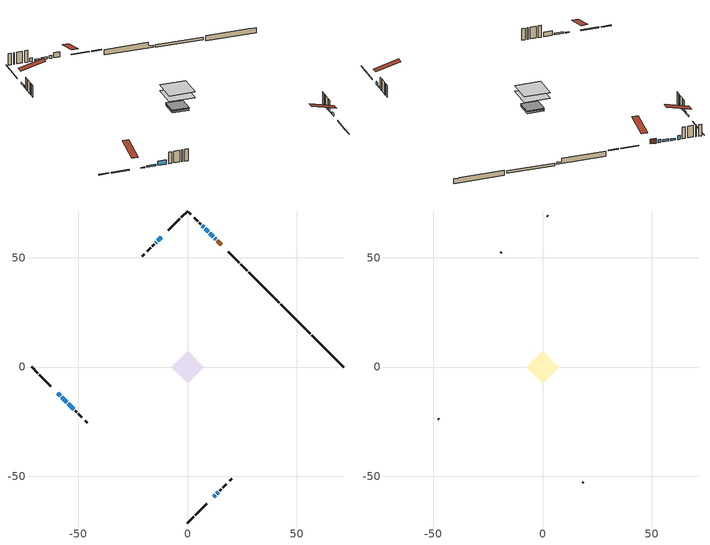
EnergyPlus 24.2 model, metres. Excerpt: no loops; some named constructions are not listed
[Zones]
conditioned space
 floor outside (Floor1 construction): -1.07,0 0,1.07 1.07,0 0,-1.07 z1.65
 floor adiabatic (AdiabaticFloorConstruction): -7.34,0 0,7.34 7.34,0 0,-7.34 z4.09
 floor foundation (Slab1 construction): -4.95,0 0,4.95 4.95,0 0,-4.95 z-1.61
 floor foundation (Slab1 construction 1): -4.81,0 0,4.81 4.81,0 0,-4.81 z-0.95
 floor foundation (Slab1 construction 2): -4.86,0 0,4.86 4.86,0 0,-4.86 z-0.6
 wall outside (RimJoist1 construction): 0,-71.41 2.88,-68.54 / -71.41,0 -68.54,-2.88 / 0,71.41 -2.88,68.54 / 27.33,44.09 24.45,46.96 z1.65:1.95
 wall outside (RimJoist2 construction): 3.54,-67.88 8.75,-62.67 / -67.88,-3.54 -62.67,-8.75 / -3.54,67.88 -8.75,62.67 / 23.79,47.62 18.58,52.83 z1.65:1.95
 wall outside (AdiabaticWallConstruction 1): 15.4,56.01 13.68,57.73 z1.65:3.68
 wall outside (AdiabaticWallConstruction): -59.49,-11.92 -58.31,-13.11 z1.65:1.93; 11.92,-59.49 12.74,-58.67 z1.65:2.97; 13.02,58.39 12.4,59.01 z1.65:2.87; -57.65,-13.76 -55.19,-16.22 z1.65:2.32; 11.75,59.67 10.08,61.34 z1.65:2.51; 13.4,-58.02 14.04,-57.38 z1.65:2.03; -11.92,59.49 -13.56,57.85 / 9.42,61.99 8.18,63.23 z1.65:2.34; 7.53,63.89 6.8,64.61 z1.65:3.17; -14.21,57.2 -14.58,56.84 z1.65:2.47; -54.53,-16.88 -52.08,-19.33 z1.65:3.47
 wall outside (Wall1 construction): 14.69,-56.72 15.52,-55.89 / -51.43,-19.99 -50.59,-20.82 / -15.23,56.18 -16.06,55.35 / 6.15,65.27 5.32,66.1 z1.65:6.53
 wall outside (Wall2 construction): 16.18,-55.23 17.79,-53.63 / -49.94,-21.48 -48.33,-23.08 / -16.72,54.69 -18.33,53.09 / 4.66,66.75 3.05,68.36 z1.65:6.53
 wall outside (Wall4 construction): 19.31,-52.1 20.18,-51.23 / -46.81,-24.61 -45.93,-25.48 / -19.85,51.56 -20.72,50.69 / 1.53,69.88 0.66,70.76 z1.65:6.53
 wall foundation (FoundationWall1 construction): 56.94,14.47,-1.61 56.94,14.47,0.55 69.97,1.45,0.55 69.97,1.45,0.38 71.41,0,0.38 71.41,0,-1.61
 wall foundation (FoundationWall2 construction): 56.28,15.13 42.61,28.8 z-0.95:0.11
 wall foundation (FoundationWall3 construction): 27.99,43.43,-0.6 27.99,43.43,1.65 40.56,30.85,1.65 40.56,30.85,0.24 41.96,29.46,0.24 41.96,29.46,-0.6
 window (WindowConstruction 5): -59.49,-11.93 -58.31,-13.11 z1.65:1.93
 window (WindowConstruction 1): 11.93,-59.49 12.74,-58.67 z1.65:2.97
 window (WindowConstruction 2): 13.02,58.39 12.41,59.01 z1.65:2.87
 window (WindowConstruction 3): -57.65,-13.76 -55.19,-16.22 z1.65:2.32
 window (WindowConstruction 4): 11.75,59.67 10.08,61.34 z1.65:2.51
 window (WindowConstruction 8): 13.4,-58.02 14.04,-57.38 z1.65:2.03
 window (WindowConstruction 9): -11.93,59.49 -13.56,57.86 z1.65:2.34
 window (WindowConstruction 10): 9.42,61.99 8.18,63.23 z1.65:2.34
 window (WindowConstruction 6): 7.52,63.89 6.8,64.61 z1.65:3.17
 window (WindowConstruction 7): -14.22,57.2 -14.58,56.84 z1.65:2.46
 window (WindowConstruction): -54.53,-16.88 -52.08,-19.33 z1.65:3.47
 door (Door): 15.4,56.01 13.68,57.73 z1.65:3.68
 ceiling adiabatic (AdiabaticFloorConstruction): 0,-7.34 7.34,0 0,7.34 -7.34,0 z4.09
attic - vented
 floor to conditioned space (Floor2 construction Reversed): -7.34,0 0,7.34 7.34,0 0,-7.34 z6.53
 wall outside (Wall3 construction): 18.44,-52.97 18.65,-52.76 / -47.68,-23.74 -47.47,-23.95 / -18.98,52.43 -19.19,52.22 / 2.4,69.02 2.19,69.23 z1.65:6.53
 roof outside (Roof1 construction): 11.27,-60.15,6.53 4.04,-52.92,9.08 2.18,-54.78,9.08 9.41,-62.01,6.53; -60.15,-11.27,6.53 -52.92,-4.04,9.08 -54.78,-2.18,9.08 -62.01,-9.41,6.53; -11.27,60.15,6.53 -4.04,52.92,9.08 -2.18,54.78,9.08 -9.41,62.01,6.53; 16.06,55.35,6.53 8.83,48.13,9.08 10.69,46.26,9.08 17.92,53.49,6.53
[Material] Roughness=Rough; Thermal Absorptance=0.9
Name | Thickness {m} | Conductivity {W/m-K} | Density {kg/m3} | Specific Heat {J/kg-K} | Solar Absorptance | Visible Absorptance
ceiling loosefill ins | 0.169333 | 0.0480833 | 16.02 | 1046.75 | 0.7 | 0.7
ceiling stud and cavity | 0.1397 | 0.116672 | 65.682 | 1177.47 | 0.7 | 0.7
gypsum board | 0.0127 | 0.160291 | 801 | 837.4 | 0.6 | 0.6
[Construction]
Floor2 construction: ceiling loosefill ins, ceiling stud and cavity, gypsum board
[EnergyManagementSystem:Program]
total_airflows_program: Set total_infil_flow_rate = 0; Set total_mechvent_flow_rate = 0; Set total_natvent_flow_rate = 0; Set total_whf_flow_rate = 0; Set total_infil_flow_rate = total_infil_flow_rate + (infil_program_Qinf * 1); Set total_mechvent_flow_rate = total_mechvent_flow_rate + (infil_program_Qfan * 1); Set total_natvent_flow_rate = total_natvent_flow_rate + (natural_vent_program_Qnv * 1); Set total_whf_flow_rate = total_whf_flow_rate + (natural_vent_program_Qwhf * 1)
total_loads_program: Set loads_htg_tot = 0; Set loads_clg_tot = 0; If htg_load_cond > 0; Set loads_htg_tot = loads_htg_tot + (htg_load_cond - clg_load_cond) * 1.0; EndIf; Set loads_htg_tot = (@Max loads_htg_tot 0); If clg_load_cond > 0; Set loads_clg_tot = loads_clg_tot + (clg_load_cond - htg_load_cond) * 0.0; EndIf; Set loads_clg_tot = (@Max loads_clg_tot 0)
unit_heater_supply_fan_disaggregate_program: Set unit_heater_supply_fan_primary_htg = 0; If unit_heater_htg_coil_s > 0; Set unit_heater_supply_fan_primary_htg = unit_heater_supply_fan_s; EndIf
unmet_hours_program: Set htg_unmet_hours = 0; Set clg_unmet_hours = 0; Set unit_htg_unmet_hours = 0; If ((DayOfYear >= 1) && (DayOfYear <= 365)); Set unit_htg_unmet_hours = unit_htg_unmet_hours + conditioned_space_htg_unmet_s; If unit_htg_unmet_hours > htg_unmet_hours; Set htg_unmet_hours = unit_htg_unmet_hours; EndIf; EndIf
water_heater_EC_adj: If WarmupFlag == 0; Set dhw_e_cons = water_heater_energy + water_heater_on_cycle_parasitic + water_heater_off_cycle_parasitic; Set water_heater_ec_adj_act = 0.0 * dhw_e_cons / 1; EndIf
[EnergyManagementSystem:ProgramCallingManager]
component_loads_program_calling_manager: EndOfZoneTimestepAfterZoneReporting; component_loads_program
fridge_schedule_program_calling_manager: BeginZoneTimestepAfterInitHeatBalance; fridge_schedule_program
furnace_supply_fan_disaggregate_program_calling_manager: EndOfSystemTimestepBeforeHVACReporting; furnace_supply_fan_disaggregate_program
infil_program_calling_manager: BeginZoneTimestepAfterInitHeatBalance; infil_program
natural_vent_program_calling_manager: BeginZoneTimestepAfterInitHeatBalance; natural_vent_program
total_airflows_program_calling_manager: EndOfZoneTimestepAfterZoneReporting; total_airflows_program
total_loads_program_calling_manager: EndOfZoneTimestepAfterZoneReporting; total_loads_program
unit_heater_supply_fan_disaggregate_program_calling_manager: EndOfSystemTimestepBeforeHVACReporting; unit_heater_supply_fan_disaggregate_program
unmet_hours_program_calling_manager: EndOfZoneTimestepBeforeZoneReporting; unmet_hours_program
water_heater_EC_adj_ProgramManager: EndOfSystemTimestepBeforeHVACReporting; water_heater_EC_adj
[EnergyManagementSystem:OutputVariable] Type of Data in Variable=Summed
Name | EMS Variable | Update Frequency | EMS Program or Subroutine | Units
furnace supply fan disaggregate htg primary | furnace_supply_fan_primary_htg | SystemTimestep | furnace_supply_fan_disaggregate_program | J
unit heater supply fan disaggregate htg primary | unit_heater_supply_fan_primary_htg | SystemTimestep | unit_heater_supply_fan_disaggregate_program | J
loads_htg_tot_peakload_outvar; loads_htg_tot_annual_outvar; Energy Management System Output Variable 1; Energy Management System Output Variable 45 | loads_htg_tot | ZoneTimestep | total_loads_program | J
loads_clg_tot_peakload_outvar; loads_clg_tot_annual_outvar; Energy Management System Output Variable 2; Energy Management System Output Variable 46 | loads_clg_tot | ZoneTimestep | total_loads_program | J
htg_unmet_hours_annual_outvar; Energy Management System Output Variable 3 | htg_unmet_hours | ZoneTimestep | unmet_hours_program | hr
clg_unmet_hours_annual_outvar; Energy Management System Output Variable 4 | clg_unmet_hours | ZoneTimestep | unmet_hours_program | hr
loads_htg_roofs_annual_outvar; Energy Management System Output Variable 5 | loads_htg_roofs | ZoneTimestep | component_loads_program | J
loads_htg_ceilings_annual_outvar; Energy Management System Output Variable 6 | loads_htg_ceilings | ZoneTimestep | component_loads_program | J
loads_htg_walls_annual_outvar; Energy Management System Output Variable 7 | loads_htg_walls | ZoneTimestep | component_loads_program | J
loads_htg_rim_joists_annual_outvar; Energy Management System Output Variable 8 | loads_htg_rim_joists | ZoneTimestep | component_loads_program | J
loads_htg_foundation_walls_annual_outvar; Energy Management System Output Variable 9 | loads_htg_foundation_walls | ZoneTimestep | component_loads_program | J
loads_htg_doors_annual_outvar; Energy Management System Output Variable 10 | loads_htg_doors | ZoneTimestep | component_loads_program | J
loads_htg_windows_conduction_annual_outvar; Energy Management System Output Variable 11 | loads_htg_windows_conduction | ZoneTimestep | component_loads_program | J
loads_htg_windows_solar_annual_outvar; Energy Management System Output Variable 12 | loads_htg_windows_solar | ZoneTimestep | component_loads_program | J
loads_htg_skylights_conduction_annual_outvar; Energy Management System Output Variable 13 | loads_htg_skylights_conduction | ZoneTimestep | component_loads_program | J
loads_htg_skylights_solar_annual_outvar; Energy Management System Output Variable 14 | loads_htg_skylights_solar | ZoneTimestep | component_loads_program | J
loads_htg_floors_annual_outvar; Energy Management System Output Variable 15 | loads_htg_floors | ZoneTimestep | component_loads_program | J
loads_htg_slabs_annual_outvar; Energy Management System Output Variable 16 | loads_htg_slabs | ZoneTimestep | component_loads_program | J
loads_htg_internal_mass_annual_outvar; Energy Management System Output Variable 17 | loads_htg_internal_mass | ZoneTimestep | component_loads_program | J
loads_htg_infil_annual_outvar; Energy Management System Output Variable 18 | loads_htg_infil | ZoneTimestep | component_loads_program | J
loads_htg_natvent_annual_outvar; Energy Management System Output Variable 19 | loads_htg_natvent | ZoneTimestep | component_loads_program | J
loads_htg_mechvent_annual_outvar; Energy Management System Output Variable 20 | loads_htg_mechvent | ZoneTimestep | component_loads_program | J
loads_htg_whf_annual_outvar; Energy Management System Output Variable 21 | loads_htg_whf | ZoneTimestep | component_loads_program | J
loads_htg_ducts_annual_outvar; Energy Management System Output Variable 22 | loads_htg_ducts | ZoneTimestep | component_loads_program | J
loads_htg_intgains_annual_outvar; Energy Management System Output Variable 23 | loads_htg_intgains | ZoneTimestep | component_loads_program | J
loads_htg_lighting_annual_outvar; Energy Management System Output Variable 24 | loads_htg_lighting | ZoneTimestep | component_loads_program | J
loads_clg_roofs_annual_outvar; Energy Management System Output Variable 25 | loads_clg_roofs | ZoneTimestep | component_loads_program | J
loads_clg_ceilings_annual_outvar; Energy Management System Output Variable 26 | loads_clg_ceilings | ZoneTimestep | component_loads_program | J
loads_clg_walls_annual_outvar; Energy Management System Output Variable 27 | loads_clg_walls | ZoneTimestep | component_loads_program | J
loads_clg_rim_joists_annual_outvar; Energy Management System Output Variable 28 | loads_clg_rim_joists | ZoneTimestep | component_loads_program | J
loads_clg_foundation_walls_annual_outvar; Energy Management System Output Variable 29 | loads_clg_foundation_walls | ZoneTimestep | component_loads_program | J
loads_clg_doors_annual_outvar; Energy Management System Output Variable 30 | loads_clg_doors | ZoneTimestep | component_loads_program | J
loads_clg_windows_conduction_annual_outvar; Energy Management System Output Variable 31 | loads_clg_windows_conduction | ZoneTimestep | component_loads_program | J
loads_clg_windows_solar_annual_outvar; Energy Management System Output Variable 32 | loads_clg_windows_solar | ZoneTimestep | component_loads_program | J
loads_clg_skylights_conduction_annual_outvar; Energy Management System Output Variable 33 | loads_clg_skylights_conduction | ZoneTimestep | component_loads_program | J
loads_clg_skylights_solar_annual_outvar; Energy Management System Output Variable 34 | loads_clg_skylights_solar | ZoneTimestep | component_loads_program | J
loads_clg_floors_annual_outvar; Energy Management System Output Variable 35 | loads_clg_floors | ZoneTimestep | component_loads_program | J
loads_clg_slabs_annual_outvar; Energy Management System Output Variable 36 | loads_clg_slabs | ZoneTimestep | component_loads_program | J
loads_clg_internal_mass_annual_outvar; Energy Management System Output Variable 37 | loads_clg_internal_mass | ZoneTimestep | component_loads_program | J
loads_clg_infil_annual_outvar; Energy Management System Output Variable 38 | loads_clg_infil | ZoneTimestep | component_loads_program | J
loads_clg_natvent_annual_outvar; Energy Management System Output Variable 39 | loads_clg_natvent | ZoneTimestep | component_loads_program | J
loads_clg_mechvent_annual_outvar; Energy Management System Output Variable 40 | loads_clg_mechvent | ZoneTimestep | component_loads_program | J
loads_clg_whf_annual_outvar; Energy Management System Output Variable 41 | loads_clg_whf | ZoneTimestep | component_loads_program | J
loads_clg_ducts_annual_outvar; Energy Management System Output Variable 42 | loads_clg_ducts | ZoneTimestep | component_loads_program | J
loads_clg_intgains_annual_outvar; Energy Management System Output Variable 43 | loads_clg_intgains | ZoneTimestep | component_loads_program | J
loads_clg_lighting_annual_outvar; Energy Management System Output Variable 44 | loads_clg_lighting | ZoneTimestep | component_loads_program | J
[Schedule:Day:Interval]
interior lighting schedule day: No, 01:00, 0.108182, 04:00, 0.0901515, 05:00, 0.0991667, 06:00, 0.162273, 07:00, 0.270455, 08:00, 0.342576, 10:00, 0.369621, 11:00, 0.351591, 12:00, 0.333561, 13:00, 0.324545, 14:00, 0.31553, 15:00, 0.333561, 16:00, 0.369621, 17:00, 0.450758, 18:00, 0.585985, 19:00, 0.775303, 20:00, 0.955606, 21:00, 0.991667, 22:00, 0.712197, 23:00, 0.360606, 24:00, 0.162273
interior lighting schedule day 1: No, 01:00, 0.100909, 04:00, 0.0840909, 05:00, 0.0925, 06:00, 0.151364, 07:00, 0.252273, 08:00, 0.319545, 10:00, 0.344773, 11:00, 0.327955, 12:00, 0.311136, 13:00, 0.302727, 14:00, 0.294318, 15:00, 0.311136, 16:00, 0.344773, 17:00, 0.420455, 18:00, 0.546591, 19:00, 0.723182, 20:00, 0.891364, 21:00, 0.925, 22:00, 0.664318, 23:00, 0.336364, 24:00, 0.151364
interior lighting schedule day 2: No, 01:00, 0.0927273, 04:00, 0.0772727, 05:00, 0.085, 06:00, 0.139091, 07:00, 0.231818, 08:00, 0.293636, 10:00, 0.316818, 11:00, 0.301364, 12:00, 0.285909, 13:00, 0.278182, 14:00, 0.270455, 15:00, 0.285909, 16:00, 0.316818, 17:00, 0.386364, 18:00, 0.502273, 19:00, 0.664545, 20:00, 0.819091, 21:00, 0.85, 22:00, 0.610455, 23:00, 0.309091, 24:00, 0.139091
interior lighting schedule day 3: No, 01:00, 0.0845455, 04:00, 0.0704545, 05:00, 0.0775, 06:00, 0.126818, 07:00, 0.211364, 08:00, 0.267727, 10:00, 0.288864, 11:00, 0.274773, 12:00, 0.260682, 13:00, 0.253636, 14:00, 0.246591, 15:00, 0.260682, 16:00, 0.288864, 17:00, 0.352273, 18:00, 0.457955, 19:00, 0.605909, 20:00, 0.746818, 21:00, 0.775, 22:00, 0.556591, 23:00, 0.281818, 24:00, 0.126818
interior lighting schedule day 4: No, 01:00, 0.0763636, 04:00, 0.0636364, 05:00, 0.07, 06:00, 0.114545, 07:00, 0.190909, 08:00, 0.241818, 10:00, 0.260909, 11:00, 0.248182, 12:00, 0.235455, 13:00, 0.229091, 14:00, 0.222727, 15:00, 0.235455, 16:00, 0.260909, 17:00, 0.318182, 18:00, 0.413636, 19:00, 0.547273, 20:00, 0.674545, 21:00, 0.7, 22:00, 0.502727, 23:00, 0.254545, 24:00, 0.114545
interior lighting schedule day 5: No, 01:00, 0.0727273, 04:00, 0.0606061, 05:00, 0.0666667, 06:00, 0.109091, 07:00, 0.181818, 08:00, 0.230303, 10:00, 0.248485, 11:00, 0.236364, 12:00, 0.224242, 13:00, 0.218182, 14:00, 0.212121, 15:00, 0.224242, 16:00, 0.248485, 17:00, 0.30303, 18:00, 0.393939, 19:00, 0.521212, 20:00, 0.642424, 21:00, 0.666667, 22:00, 0.478788, 23:00, 0.242424, 24:00, 0.109091
interior lighting schedule day 6: No, 01:00, 0.0745455, 04:00, 0.0621212, 05:00, 0.0683333, 06:00, 0.111818, 07:00, 0.186364, 08:00, 0.236061, 10:00, 0.254697, 11:00, 0.242273, 12:00, 0.229848, 13:00, 0.223636, 14:00, 0.217424, 15:00, 0.229848, 16:00, 0.254697, 17:00, 0.310606, 18:00, 0.403788, 19:00, 0.534242, 20:00, 0.658485, 21:00, 0.683333, 22:00, 0.490758, 23:00, 0.248485, 24:00, 0.111818
interior lighting schedule day 7: No, 01:00, 0.08, 04:00, 0.0666667, 05:00, 0.0733333, 06:00, 0.12, 07:00, 0.2, 08:00, 0.253333, 10:00, 0.273333, 11:00, 0.26, 12:00, 0.246667, 13:00, 0.24, 14:00, 0.233333, 15:00, 0.246667, 16:00, 0.273333, 17:00, 0.333333, 18:00, 0.433333, 19:00, 0.573333, 20:00, 0.706667, 21:00, 0.733333, 22:00, 0.526667, 23:00, 0.266667, 24:00, 0.12
interior lighting schedule day 8: No, 01:00, 0.0890909, 04:00, 0.0742424, 05:00, 0.0816667, 06:00, 0.133636, 07:00, 0.222727, 08:00, 0.282121, 10:00, 0.304394, 11:00, 0.289545, 12:00, 0.274697, 13:00, 0.267273, 14:00, 0.259848, 15:00, 0.274697, 16:00, 0.304394, 17:00, 0.371212, 18:00, 0.482576, 19:00, 0.638485, 20:00, 0.78697, 21:00, 0.816667, 22:00, 0.586515, 23:00, 0.29697, 24:00, 0.133636
interior lighting schedule day 9: No, 01:00, 0.0972727, 04:00, 0.0810606, 05:00, 0.0891667, 06:00, 0.145909, 07:00, 0.243182, 08:00, 0.30803, 10:00, 0.332348, 11:00, 0.316136, 12:00, 0.299924, 13:00, 0.291818, 14:00, 0.283712, 15:00, 0.299924, 16:00, 0.332348, 17:00, 0.405303, 18:00, 0.526894, 19:00, 0.697121, 20:00, 0.859242, 21:00, 0.891667, 22:00, 0.640379, 23:00, 0.324242, 24:00, 0.145909
interior lighting schedule day 10: No, 01:00, 0.105455, 04:00, 0.0878788, 05:00, 0.0966667, 06:00, 0.158182, 07:00, 0.263636, 08:00, 0.333939, 10:00, 0.360303, 11:00, 0.342727, 12:00, 0.325152, 13:00, 0.316364, 14:00, 0.307576, 15:00, 0.325152, 16:00, 0.360303, 17:00, 0.439394, 18:00, 0.571212, 19:00, 0.755758, 20:00, 0.931515, 21:00, 0.966667, 22:00, 0.694242, 23:00, 0.351515, 24:00, 0.158182
interior lighting schedule day 11: No, 01:00, 0.109091, 04:00, 0.0909091, 05:00, 0.1, 06:00, 0.163636, 07:00, 0.272727, 08:00, 0.345455, 10:00, 0.372727, 11:00, 0.354545, 12:00, 0.336364, 13:00, 0.327273, 14:00, 0.318182, 15:00, 0.336364, 16:00, 0.372727, 17:00, 0.454545, 18:00, 0.590909, 19:00, 0.781818, 20:00, 0.963636, 21:00, 1, 22:00, 0.718182, 23:00, 0.363636, 24:00, 0.163636
interior lighting schedule default day; occupants schedule default day; clothes dryer schedule default day; cooking range schedule default day; misc plug loads schedule default day; general water use schedule default day; clothes dryer exhaust 0 schedule default day; cooling season schedule day; cooling season schedule day 2; cooling season schedule default day; exterior lighting schedule default day; natural vent schedule default day: No, 24:00, 0
occupants schedule day: No, 05:00, 0.426829, 06:00, 0.719512, 07:00, 1, 08:00, 0.670732, 09:00, 0.329268, 14:00, 0.170732, 15:00, 0.231707, 16:00, 0.329268, 17:00, 0.5, 18:00, 0.670732, 19:00, 0.829268, 21:00, 1, 22:00, 0.853659, 23:00, 0.646341, 24:00, 0.426829
clothes dryer schedule day; clothes dryer exhaust 0 schedule day: No, 01:00, 0.123457, 02:00, 0.0740741, 03:00, 0.0493827, 04:00, 0.0246914, 05:00, 0.0493827, 06:00, 0.0740741, 07:00, 0.197531, 08:00, 0.395062, 09:00, 0.592593, 10:00, 0.839506, 11:00, 0.962963, 12:00, 1, 13:00, 0.91358, 14:00, 0.82716, 15:00, 0.716049, 16:00, 0.753086, 17:00, 0.679012, 18:00, 0.666667, 20:00, 0.62963, 21:00, 0.641975, 22:00, 0.666667, 23:00, 0.54321, 24:00, 0.296296
cooking range schedule day: No, 05:00, 0.0597015, 06:00, 0.11194, 07:00, 0.171642, 08:00, 0.291045, 11:00, 0.343284, 12:00, 0.402985, 13:00, 0.462687, 14:00, 0.343284, 15:00, 0.291045, 16:00, 0.402985, 17:00, 0.567164, 18:00, 1, 19:00, 0.850746, 20:00, 0.432836, 21:00, 0.291045, 22:00, 0.231343, 23:00, 0.171642, 24:00, 0.11194
misc plug loads schedule day: No, 06:00, 0.705882, 07:00, 0.745098, 08:00, 0.803922, 15:00, 0.823529, 16:00, 0.862745, 17:00, 0.921569, 18:00, 0.980392, 19:00, 1, 20:00, 0.980392, 21:00, 0.941176, 22:00, 0.862745, 23:00, 0.784314, 24:00, 0.72549
general water use schedule day: No, 01:00, 0.315068, 03:00, 0.287671, 04:00, 0.342466, 05:00, 0.369863, 06:00, 0.520548, 07:00, 0.60274, 08:00, 0.534247, 10:00, 0.506849, 11:00, 0.465753, 14:00, 0.479452, 15:00, 0.534247, 16:00, 0.589041, 17:00, 0.69863, 18:00, 0.876712, 19:00, 0.890411, 20:00, 0.986301, 21:00, 1, 22:00, 0.863014, 23:00, 0.616438, 24:00, 0.465753
cooling season schedule day 1: No, 24:00, 1
exterior lighting schedule day: No, 01:00, 0.566667, 03:00, 0.524167, 05:00, 0.495833, 06:00, 0.5525, 07:00, 0.623333, 08:00, 0.580833, 09:00, 0.439167, 10:00, 0.354167, 12:00, 0.34, 13:00, 0.354167, 14:00, 0.396667, 15:00, 0.425, 16:00, 0.495833, 17:00, 0.623333, 18:00, 0.793333, 19:00, 0.906667, 20:00, 0.963333, 21:00, 0.991667, 22:00, 0.920833, 23:00, 0.793333, 24:00, 0.665833
exterior lighting schedule day 1: No, 01:00, 0.528571, 03:00, 0.488929, 05:00, 0.4625, 06:00, 0.515357, 07:00, 0.581429, 08:00, 0.541786, 09:00, 0.409643, 10:00, 0.330357, 12:00, 0.317143, 13:00, 0.330357, 14:00, 0.37, 15:00, 0.396429, 16:00, 0.4625, 17:00, 0.581429, 18:00, 0.74, 19:00, 0.845714, 20:00, 0.898571, 21:00, 0.925, 22:00, 0.858929, 23:00, 0.74, 24:00, 0.621071
exterior lighting schedule day 10: No, 01:00, 0.552381, 03:00, 0.510952, 05:00, 0.483333, 06:00, 0.538571, 07:00, 0.607619, 08:00, 0.56619, 09:00, 0.428095, 10:00, 0.345238, 12:00, 0.331429, 13:00, 0.345238, 14:00, 0.386667, 15:00, 0.414286, 16:00, 0.483333, 17:00, 0.607619, 18:00, 0.773333, 19:00, 0.88381, 20:00, 0.939048, 21:00, 0.966667, 22:00, 0.897619, 23:00, 0.773333, 24:00, 0.649048
exterior lighting schedule day 11: No, 01:00, 0.571429, 03:00, 0.528571, 05:00, 0.5, 06:00, 0.557143, 07:00, 0.628571, 08:00, 0.585714, 09:00, 0.442857, 10:00, 0.357143, 12:00, 0.342857, 13:00, 0.357143, 14:00, 0.4, 15:00, 0.428571, 16:00, 0.5, 17:00, 0.628571, 18:00, 0.8, 19:00, 0.914286, 20:00, 0.971429, 21:00, 1, 22:00, 0.928571, 23:00, 0.8, 24:00, 0.671429
exterior lighting schedule day 2: No, 01:00, 0.485714, 03:00, 0.449286, 05:00, 0.425, 06:00, 0.473571, 07:00, 0.534286, 08:00, 0.497857, 09:00, 0.376429, 10:00, 0.303571, 12:00, 0.291429, 13:00, 0.303571, 14:00, 0.34, 15:00, 0.364286, 16:00, 0.425, 17:00, 0.534286, 18:00, 0.68, 19:00, 0.777143, 20:00, 0.825714, 21:00, 0.85, 22:00, 0.789286, 23:00, 0.68, 24:00, 0.570714
exterior lighting schedule day 3: No, 01:00, 0.442857, 03:00, 0.409643, 05:00, 0.3875, 06:00, 0.431786, 07:00, 0.487143, 08:00, 0.453929, 09:00, 0.343214, 10:00, 0.276786, 12:00, 0.265714, 13:00, 0.276786, 14:00, 0.31, 15:00, 0.332143, 16:00, 0.3875, 17:00, 0.487143, 18:00, 0.62, 19:00, 0.708571, 20:00, 0.752857, 21:00, 0.775, 22:00, 0.719643, 23:00, 0.62, 24:00, 0.520357
exterior lighting schedule day 4: No, 01:00, 0.4, 03:00, 0.37, 05:00, 0.35, 06:00, 0.39, 07:00, 0.44, 08:00, 0.41, 09:00, 0.31, 10:00, 0.25, 12:00, 0.24, 13:00, 0.25, 14:00, 0.28, 15:00, 0.3, 16:00, 0.35, 17:00, 0.44, 18:00, 0.56, 19:00, 0.64, 20:00, 0.68, 21:00, 0.7, 22:00, 0.65, 23:00, 0.56, 24:00, 0.47
exterior lighting schedule day 5: No, 01:00, 0.380952, 03:00, 0.352381, 05:00, 0.333333, 06:00, 0.371429, 07:00, 0.419048, 08:00, 0.390476, 09:00, 0.295238, 10:00, 0.238095, 12:00, 0.228571, 13:00, 0.238095, 14:00, 0.266667, 15:00, 0.285714, 16:00, 0.333333, 17:00, 0.419048, 18:00, 0.533333, 19:00, 0.609524, 20:00, 0.647619, 21:00, 0.666667, 22:00, 0.619048, 23:00, 0.533333, 24:00, 0.447619
exterior lighting schedule day 6: No, 01:00, 0.390476, 03:00, 0.36119, 05:00, 0.341667, 06:00, 0.380714, 07:00, 0.429524, 08:00, 0.400238, 09:00, 0.302619, 10:00, 0.244048, 12:00, 0.234286, 13:00, 0.244048, 14:00, 0.273333, 15:00, 0.292857, 16:00, 0.341667, 17:00, 0.429524, 18:00, 0.546667, 19:00, 0.624762, 20:00, 0.66381, 21:00, 0.683333, 22:00, 0.634524, 23:00, 0.546667, 24:00, 0.45881
exterior lighting schedule day 7: No, 01:00, 0.419048, 03:00, 0.387619, 05:00, 0.366667, 06:00, 0.408571, 07:00, 0.460952, 08:00, 0.429524, 09:00, 0.324762, 10:00, 0.261905, 12:00, 0.251429, 13:00, 0.261905, 14:00, 0.293333, 15:00, 0.314286, 16:00, 0.366667, 17:00, 0.460952, 18:00, 0.586667, 19:00, 0.670476, 20:00, 0.712381, 21:00, 0.733333, 22:00, 0.680952, 23:00, 0.586667, 24:00, 0.492381
exterior lighting schedule day 8: No, 01:00, 0.466667, 03:00, 0.431667, 05:00, 0.408333, 06:00, 0.455, 07:00, 0.513333, 08:00, 0.478333, 09:00, 0.361667, 10:00, 0.291667, 12:00, 0.28, 13:00, 0.291667, 14:00, 0.326667, 15:00, 0.35, 16:00, 0.408333, 17:00, 0.513333, 18:00, 0.653333, 19:00, 0.746667, 20:00, 0.793333, 21:00, 0.816667, 22:00, 0.758333, 23:00, 0.653333, 24:00, 0.548333
exterior lighting schedule day 9: No, 01:00, 0.509524, 03:00, 0.47131, 05:00, 0.445833, 06:00, 0.496786, 07:00, 0.560476, 08:00, 0.522262, 09:00, 0.394881, 10:00, 0.318452, 12:00, 0.305714, 13:00, 0.318452, 14:00, 0.356667, 15:00, 0.382143, 16:00, 0.445833, 17:00, 0.560476, 18:00, 0.713333, 19:00, 0.815238, 20:00, 0.86619, 21:00, 0.891667, 22:00, 0.827976, 23:00, 0.713333, 24:00, 0.59869
[Schedule:Week:Daily]
clothes dryer exhaust 0 schedule Week Rule - Jan1-Dec31: clothes dryer exhaust 0 schedule day, clothes dryer exhaust 0 schedule day, clothes dryer exhaust 0 schedule day, clothes dryer exhaust 0 schedule day, clothes dryer exhaust 0 schedule day, clothes dryer exhaust 0 schedule day, clothes dryer exhaust 0 schedule day, clothes dryer exhaust 0 schedule default day, clothes dryer exhaust 0 schedule default day, clothes dryer exhaust 0 schedule default day, clothes dryer exhaust 0 schedule default day, clothes dryer exhaust 0 schedule default day
cooling season schedule Week Rule - Jan1-May26: cooling season schedule day, cooling season schedule day, cooling season schedule day, cooling season schedule day, cooling season schedule day, cooling season schedule day, cooling season schedule day, cooling season schedule default day, cooling season schedule default day, cooling season schedule default day, cooling season schedule default day, cooling season schedule default day
cooling season schedule Week Rule - May27-Jun2: cooling season schedule day, cooling season schedule day, cooling season schedule day, cooling season schedule day, cooling season schedule day, cooling season schedule day 1, cooling season schedule day 1, cooling season schedule default day, cooling season schedule default day, cooling season schedule default day, cooling season schedule default day, cooling season schedule default day
cooling season schedule Week Rule - Jun3-Aug25: cooling season schedule day 1, cooling season schedule day 1, cooling season schedule day 1, cooling season schedule day 1, cooling season schedule day 1, cooling season schedule day 1, cooling season schedule day 1, cooling season schedule default day, cooling season schedule default day, cooling season schedule default day, cooling season schedule default day, cooling season schedule default day
cooling season schedule Week Rule - Aug26-Sep1: cooling season schedule day 1, cooling season schedule day 1, cooling season schedule day 1, cooling season schedule day 1, cooling season schedule day 1, cooling season schedule day 1, cooling season schedule day 2, cooling season schedule default day, cooling season schedule default day, cooling season schedule default day, cooling season schedule default day, cooling season schedule default day
cooling season schedule Week Rule - Sep2-Dec31: cooling season schedule day 2, cooling season schedule day 2, cooling season schedule day 2, cooling season schedule day 2, cooling season schedule day 2, cooling season schedule day 2, cooling season schedule day 2, cooling season schedule default day, cooling season schedule default day, cooling season schedule default day, cooling season schedule default day, cooling season schedule default day
exterior lighting schedule Week Rule - Nov4-Nov24: exterior lighting schedule day 10, exterior lighting schedule day 10, exterior lighting schedule day 10, exterior lighting schedule day 10, exterior lighting schedule day 10, exterior lighting schedule day 10, exterior lighting schedule day 10, exterior lighting schedule default day, exterior lighting schedule default day, exterior lighting schedule default day, exterior lighting schedule default day, exterior lighting schedule default day
exterior lighting schedule Week Rule - Nov25-Dec1: exterior lighting schedule day 10, exterior lighting schedule day 10, exterior lighting schedule day 10, exterior lighting schedule day 10, exterior lighting schedule day 10, exterior lighting schedule day 10, exterior lighting schedule day 11, exterior lighting schedule default day, exterior lighting schedule default day, exterior lighting schedule default day, exterior lighting schedule default day, exterior lighting schedule default day
exterior lighting schedule Week Rule - Dec2-Dec31: exterior lighting schedule day 11, exterior lighting schedule day 11, exterior lighting schedule day 11, exterior lighting schedule day 11, exterior lighting schedule day 11, exterior lighting schedule day 11, exterior lighting schedule day 11, exterior lighting schedule default day, exterior lighting schedule default day, exterior lighting schedule default day, exterior lighting schedule default day, exterior lighting schedule default day
natural vent schedule Week Rule - Jan1-Dec31: natural vent schedule default day, natural vent schedule default day, natural vent schedule default day, natural vent schedule default day, natural vent schedule default day, natural vent schedule default day, natural vent schedule default day, natural vent schedule default day, natural vent schedule default day, natural vent schedule default day, natural vent schedule default day, natural vent schedule default day
[Schedule:Year]
clothes dryer exhaust 0 schedule: clothes dryer exhaust 0 schedule Week Rule - Jan1-Dec31, 1, 1, 12, 31
cooling season schedule: cooling season schedule Week Rule - Jan1-May26, 1, 1, 5, 26, cooling season schedule Week Rule - May27-Jun2, 5, 27, 6, 2, cooling season schedule Week Rule - Jun3-Aug25, 6, 3, 8, 25, cooling season schedule Week Rule - Aug26-Sep1, 8, 26, 9, 1, cooling season schedule Week Rule - Sep2-Dec31, 9, 2, 12, 31
natural vent schedule: natural vent schedule Week Rule - Jan1-Dec31, 1, 1, 12, 31
